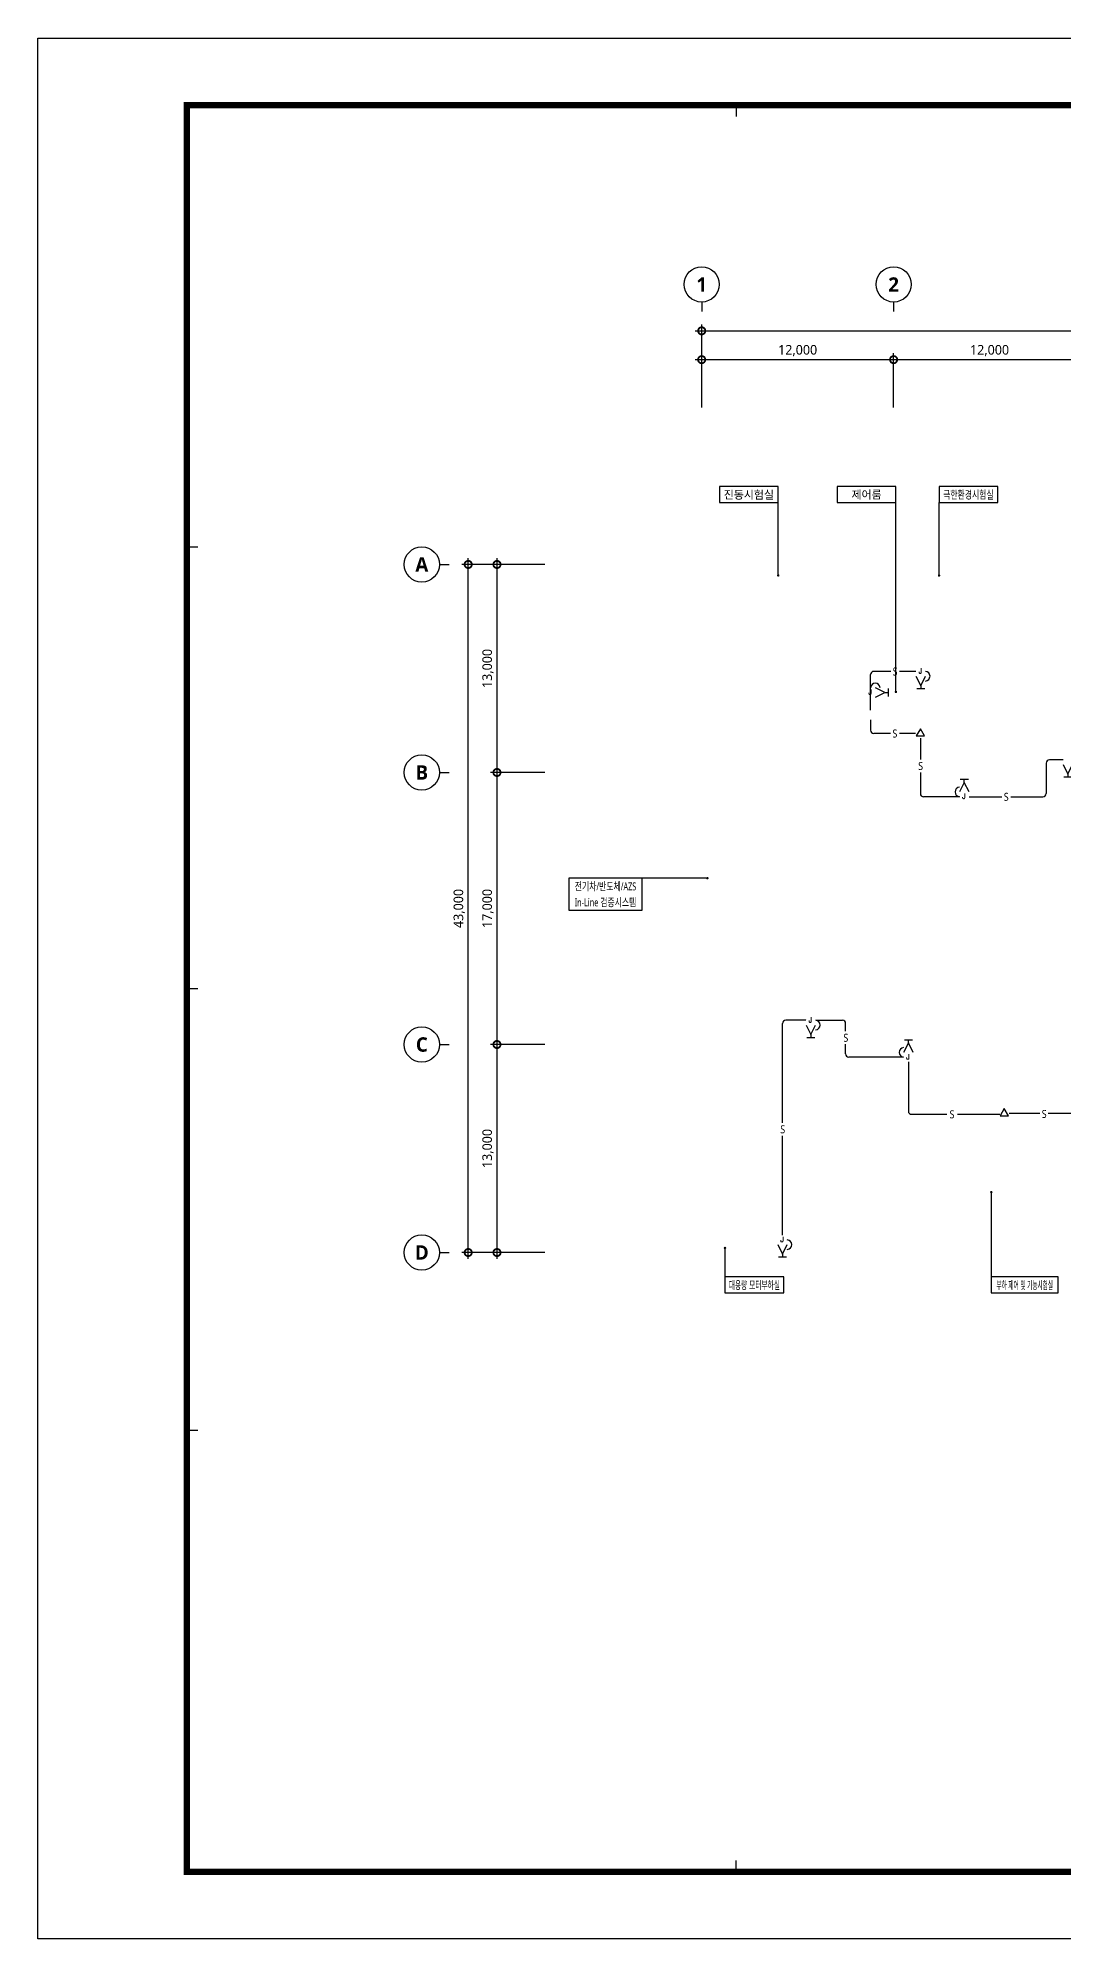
# Model space of a CAD drawing. Header units: millimetres. Extents: x -168200 to 336400, y 0 to 118800.
# Drawn here: x 0 to 64093, y 0 to 118800 of the extents above; entities that cross this region are included whole.
import ezdxf
from ezdxf.enums import TextEntityAlignment as Align

# ---------------------------------------------------------------- set-up
doc = ezdxf.new("R2010")
doc.units = ezdxf.units.MM
doc.header["$LTSCALE"] = 2000
doc.header["$PDMODE"] = 3
doc.header["$PDSIZE"] = -5
doc.layers.get('Defpoints').update_dxf_attribs({"color": 167})
for name, color, linetype in [('arch', 8, 'Continuous'), ('elec-box', 6, 'Continuous'), ('RACEWAY', 6, 'Continuous'), ('S', 4, 'Continuous'), ('SHT', 5, 'Continuous'), ('SYM', 3, 'Continuous'), ('SYM-BUB', 3, 'Continuous'), ('XR-SHEET(통신)$0$WD', 6, 'Continuous')]:
    doc.layers.add(name, color=color, linetype=linetype)
doc.styles.add('$0$스타일1', font='malgun.ttf')
doc.styles.add('GHS', font='malgun.ttf')
doc.styles.add('ROMANS', font='romans.shx', dxfattribs={"height": 10})
doc.styles.add('XR-SHEET$0$XR-SHEET$0$XR-SHEET$0$맑은고딕', font='malgun.ttf')
doc.styles.add('XR-SHEET$0$XR-SHEET$0$XREF-Form$0$맑은고딕', font='malgun.ttf')
doc.styles.add('XR-SHEET$0$XR-SHEET$0$XREF-Form$0$맑은고딕B', font='malgunbd.ttf')
doc.styles.add('스타일1', font='malgun.ttf')
doc.styles.add('스타일2', font='malgunbd.ttf')
doc.dimstyles.new('CJA', dxfattribs={"dimscale": 300, "dimtxt": 2.7, "dimasz": 1, "dimexe": 2, "dimexo": 3, "dimgap": 1, "dimtad": 1, "dimdec": 0, "dimzin": 1, "dimdsep": 46, "dimlunit": 6, "dimtxsty": '$0$스타일1', "dimblk": 'CJDOT', "dimcen": 0.09, "dimdle": 1, "dimclrd": 256, "dimclre": 256, "dimclrt": 3, "dimadec": 0, "dimazin": 0, "dimtfac": 1, "dimtdec": 0, "dimtix": 1, "dimtmove": 2, "dimatfit": 3, "dimldrblk": 'CJDOT', "dimfxl": 1, "dimtolj": 1, "dimtzin": 1, "dimarcsym": 0})
doc.dimstyles.new('DIM-QD 1', dxfattribs={"dimtxt": 3, "dimasz": 1.5, "dimexe": 1, "dimexo": 0, "dimgap": 1, "dimtad": 1, "dimdec": 3, "dimdsep": 46, "dimlunit": 6, "dimtxsty": '$0$스타일1', "dimblk1": 'ARCHTICK', "dimblk2": 'ARCHTICK', "dimsah": 1, "dimcen": 0, "dimclrd": 256, "dimclre": 256, "dimclrt": 3, "dimazin": 2, "dimtfac": 1, "dimtdec": 3, "dimtix": 1, "dimtmove": 2, "dimatfit": 3, "dimldrblk": 'ARCHTICK', "dimfxl": 1, "dimtolj": 1, "dimtzin": 0, "dimarcsym": 0})

# ---------------------------------------------------------------- blocks, each defined once
blk = doc.blocks.new('_DotSmall')
at = {"color": 0, "linetype": 'ByBlock', "const_width": 0.5}
blk.add_lwpolyline([(-0.0625, 0, 1), (0.0625, 0, 1)], format="xyb", close=True, dxfattribs=at)
blk = doc.blocks.new('*D3')
at = {"layer": 'arch', "color": 7, "lineweight": -2, "transparency": 16777216}
for p, q in [((31700, 85900), (26500, 85900)), ((26900, 42500), (26900, 86300)), ((31700, 42900), (26500, 42900))]:
    blk.add_line(p, q, dxfattribs=at)
at = {"layer": 'Defpoints', "color": 0, "transparency": 16777216}
for p in [(26900, 85900), (32300, 85900), (32300, 42900)]:
    blk.add_point(p, dxfattribs=at)
at = {"layer": 'arch', "color": 7, "lineweight": -2, "transparency": 16777216, "xscale": 900, "yscale": 900, "zscale": 900}
for p, rotation in [((26900, 85900), 90), ((26900, 42900), 270)]:
    blk.add_blockref('_DotSmall', p, dxfattribs=dict(at, rotation=rotation))
at = {"layer": 'arch', "color": 3, "transparency": 16777216, "insert": (26340, 64400), "char_height": 600, "attachment_point": 5, "rotation": 90, "style": '$0$스타일1'}
blk.add_mtext('\\A1;43,000', dxfattribs=at)
blk = doc.blocks.new('CJDOT')
blk.add_line((-2, 0), (2, 0))
at = {"const_width": 0.5}
blk.add_lwpolyline([(-0.25, 0, 1), (0.25, 0, 1)], format="xyb", close=True, dxfattribs=at)
blk = doc.blocks.new('*D4')
at = {"layer": 'arch', "color": 7, "lineweight": -2, "transparency": 16777216}
for p, q in [((31700, 85900), (28300, 85900)), ((28700, 86300), (28700, 72500)), ((31700, 72900), (28300, 72900))]:
    blk.add_line(p, q, dxfattribs=at)
at = {"layer": 'Defpoints', "color": 0, "transparency": 16777216}
for p in [(32300, 85900), (28700, 72900), (32300, 72900)]:
    blk.add_point(p, dxfattribs=at)
at = {"layer": 'arch', "color": 7, "lineweight": -2, "transparency": 16777216, "xscale": 900, "yscale": 900, "zscale": 900}
for p, rotation in [((28700, 85900), 90), ((28700, 72900), 270)]:
    blk.add_blockref('_DotSmall', p, dxfattribs=dict(at, rotation=rotation))
at = {"layer": 'arch', "color": 3, "transparency": 16777216, "insert": (28138, 79400), "char_height": 600, "attachment_point": 5, "rotation": 90, "style": '$0$스타일1'}
blk.add_mtext('\\A1;13,000', dxfattribs=at)
blk = doc.blocks.new('*D5')
at = {"layer": 'arch', "color": 7, "lineweight": -2, "transparency": 16777216}
for p, q in [((31700, 72900), (28300, 72900)), ((28700, 73300), (28700, 55500)), ((31700, 55900), (28300, 55900))]:
    blk.add_line(p, q, dxfattribs=at)
at = {"layer": 'Defpoints', "color": 0, "transparency": 16777216}
for p in [(32300, 72900), (28700, 55900), (32300, 55900)]:
    blk.add_point(p, dxfattribs=at)
at = {"layer": 'arch', "color": 7, "lineweight": -2, "transparency": 16777216, "xscale": 900, "yscale": 900, "zscale": 900}
for p, rotation in [((28700, 72900), 89.99999999999999), ((28700, 55900), 270)]:
    blk.add_blockref('_DotSmall', p, dxfattribs=dict(at, rotation=rotation))
at = {"layer": 'arch', "color": 3, "transparency": 16777216, "insert": (28138, 64400), "char_height": 600, "attachment_point": 5, "rotation": 90, "style": '$0$스타일1'}
blk.add_mtext('\\A1;17,000', dxfattribs=at)
blk = doc.blocks.new('*D6')
at = {"layer": 'arch', "color": 7, "lineweight": -2, "transparency": 16777216}
for p, q in [((31700, 55900), (28300, 55900)), ((28700, 56300), (28700, 42500)), ((31700, 42900), (28300, 42900))]:
    blk.add_line(p, q, dxfattribs=at)
at = {"layer": 'Defpoints', "color": 0, "transparency": 16777216}
for p in [(32300, 55900), (28700, 42900), (32300, 42900)]:
    blk.add_point(p, dxfattribs=at)
at = {"layer": 'arch', "color": 7, "lineweight": -2, "transparency": 16777216, "xscale": 900, "yscale": 900, "zscale": 900}
for p, rotation in [((28700, 55900), 89.99999999999999), ((28700, 42900), 270)]:
    blk.add_blockref('_DotSmall', p, dxfattribs=dict(at, rotation=rotation))
at = {"layer": 'arch', "color": 3, "transparency": 16777216, "insert": (28138, 49400), "char_height": 600, "attachment_point": 5, "rotation": 90, "style": '$0$스타일1'}
blk.add_mtext('\\A1;13,000', dxfattribs=at)
blk = doc.blocks.new('*D7')
at = {"layer": 'arch', "color": 7, "lineweight": -2, "transparency": 16777216}
for p, q in [((41100, 100500), (112900, 100500)), ((41500, 95700), (41500, 100900)), ((112500, 95700), (112500, 100900))]:
    blk.add_line(p, q, dxfattribs=at)
at = {"layer": 'Defpoints', "color": 0, "transparency": 16777216}
for p in [(112500, 100500), (41500, 95100), (112500, 95100)]:
    blk.add_point(p, dxfattribs=at)
at = {"layer": 'arch', "color": 7, "lineweight": -2, "transparency": 16777216, "xscale": 900, "yscale": 900, "zscale": 900, "rotation": 180}
blk.add_blockref('_DotSmall', (41500, 100500), dxfattribs=at)
at = {"layer": 'arch', "color": 7, "lineweight": -2, "transparency": 16777216, "xscale": 900, "yscale": 900, "zscale": 900}
blk.add_blockref('_DotSmall', (112500, 100500), dxfattribs=at)
at = {"layer": 'arch', "color": 3, "transparency": 16777216, "insert": (76500, 101062), "char_height": 600, "attachment_point": 5, "style": '스타일1'}
blk.add_mtext('\\A1;71,000', dxfattribs=at)
blk = doc.blocks.new('*D12')
at = {"layer": 'arch', "color": 7, "lineweight": -2, "transparency": 16777216}
for p, q in [((53100, 98700), (65900, 98700)), ((53500, 95700), (53500, 99100)), ((65500, 95700), (65500, 99100))]:
    blk.add_line(p, q, dxfattribs=at)
at = {"layer": 'Defpoints', "color": 0, "transparency": 16777216}
for p in [(65500, 98700), (53500, 95100), (65500, 95100)]:
    blk.add_point(p, dxfattribs=at)
at = {"layer": 'arch', "color": 7, "lineweight": -2, "transparency": 16777216, "xscale": 900, "yscale": 900, "zscale": 900, "rotation": 180}
blk.add_blockref('_DotSmall', (53500, 98700), dxfattribs=at)
at = {"layer": 'arch', "color": 7, "lineweight": -2, "transparency": 16777216, "xscale": 900, "yscale": 900, "zscale": 900}
blk.add_blockref('_DotSmall', (65500, 98700), dxfattribs=at)
at = {"layer": 'arch', "color": 3, "transparency": 16777216, "insert": (59500, 99262), "char_height": 600, "attachment_point": 5, "style": '스타일1'}
blk.add_mtext('\\A1;12,000', dxfattribs=at)
blk = doc.blocks.new('*D13')
at = {"layer": 'arch', "color": 7, "lineweight": -2, "transparency": 16777216}
for p, q in [((41100, 98700), (53900, 98700)), ((41500, 95700), (41500, 99100)), ((53500, 95700), (53500, 99100))]:
    blk.add_line(p, q, dxfattribs=at)
at = {"layer": 'Defpoints', "color": 0, "transparency": 16777216}
for p in [(53500, 98700), (41500, 95100), (53500, 95100)]:
    blk.add_point(p, dxfattribs=at)
at = {"layer": 'arch', "color": 7, "lineweight": -2, "transparency": 16777216, "xscale": 900, "yscale": 900, "zscale": 900, "rotation": 180}
blk.add_blockref('_DotSmall', (41500, 98700), dxfattribs=at)
at = {"layer": 'arch', "color": 7, "lineweight": -2, "transparency": 16777216, "xscale": 900, "yscale": 900, "zscale": 900}
blk.add_blockref('_DotSmall', (53500, 98700), dxfattribs=at)
at = {"layer": 'arch', "color": 3, "transparency": 16777216, "insert": (47500, 99262), "char_height": 600, "attachment_point": 5, "style": '스타일1'}
blk.add_mtext('\\A1;12,000', dxfattribs=at)
blk = doc.blocks.new('NEW_BUB')
at = {"layer": 'SYM-BUB', "color": 6}
blk.add_line((0, 3), (0, 0), dxfattribs=at)
blk.add_circle((0, 8.5), 5.5, dxfattribs=at)
at = {"layer": 'SYM-BUB', "color": 3, "style": '스타일2'}
blk.add_attdef('X', text='', height=4.5, dxfattribs=at).set_placement((0, 8.5), align=Align.MIDDLE)
blk = doc.blocks.new('XR-FORM-ET', base_point=(461, 408))
at = {"layer": 'Defpoints', "linetype": 'Continuous', "ltscale": 2}
for points in [[(147457, 84911), (163900, 84911)], [(147457, 84911), (163900, 84911)], [(147457, 83711), (163900, 83711)], [(147457, 83711), (163900, 83711)], [(147457, 82511), (163900, 82511)], [(147457, 82511), (163900, 82511)], [(147457, 81311), (163900, 81311)], [(147457, 81311), (163900, 81311)], [(147457, 80111), (163900, 80111)], [(147457, 80111), (163900, 80111)], [(147457, 78911), (163900, 78911)], [(147457, 78911), (163900, 78911)], [(147457, 77711), (163900, 77711)], [(147457, 77711), (163900, 77711)], [(147457, 76511), (163900, 76511)], [(147457, 76511), (163900, 76511)], [(147457, 75311), (163900, 75311)], [(147457, 75311), (163900, 75311)], [(147457, 74111), (163900, 74111)], [(147457, 74111), (163900, 74111)], [(147457, 72911), (163900, 72911)], [(147457, 72911), (163900, 72911)], [(147457, 71711), (163900, 71711)], [(147457, 71711), (163900, 71711)], [(147457, 70511), (163900, 70511)], [(147457, 70511), (163900, 70511)], [(147457, 69311), (163900, 69311)], [(147457, 69311), (163900, 69311)], [(147457, 68111), (163900, 68111)], [(147457, 68111), (163900, 68111)], [(147457, 66911), (163900, 66911)], [(147457, 66911), (163900, 66911)], [(147457, 65711), (163900, 65711)], [(147457, 65711), (163900, 65711)], [(147457, 64511), (163900, 64511)], [(147457, 64511), (163900, 64511)], [(147457, 63311), (163900, 63311)], [(147457, 63311), (163900, 63311)], [(147457, 62111), (163900, 62111)], [(147457, 62111), (163900, 62111)], [(147457, 60911), (163900, 60911)], [(147457, 60911), (163900, 60911)], [(147457, 59711), (163900, 59711)]]:
    blk.add_lwpolyline(points, dxfattribs=at)
for p in [(155200, 21417, -2754), (155200, 6600, -2754)]:
    blk.add_point(p, dxfattribs=at)
at = {"layer": 'SHT', "color": 171}
for p, q in [((43650, 114600), (43650, 113900)), ((78000, 114600), (78000, 113900)), ((112350, 114600), (112350, 113900)), ((9300, 87000), (10000, 87000)), ((146700, 87000), (146000, 87000)), ((9300, 59400), (10000, 59400)), ((146700, 59400), (146000, 59400)), ((9300, 31800), (10000, 31800)), ((146700, 31800), (146000, 31800)), ((43650, 4200), (43650, 4900)), ((78000, 4200), (78000, 4900)), ((112350, 4200), (112350, 4900))]:
    blk.add_line(p, q, dxfattribs=at)
at = {"layer": 'SHT'}
for p, q in [((163900, 59400), (146700, 59400)), ((163900, 48198), (146700, 48198)), ((149100, 48198), (149100, 31800)), ((160100, 48198), (160100, 31800)), ((163900, 46413), (146700, 46413)), ((163900, 44628), (146700, 44628)), ((163900, 42844), (146700, 42844)), ((163900, 41059), (146700, 41059)), ((163900, 39274), (146700, 39274)), ((163900, 37489), (146700, 37489)), ((163900, 35705), (146700, 35705)), ((146700, 33920), (163900, 33920)), ((146700, 31800), (163900, 31800)), ((146700, 25800), (163900, 25800)), ((155100, 16200), (155100, 9000)), ((146700, 14400), (155100, 14400)), ((146700, 12600), (163900, 12600)), ((146700, 10800), (155100, 10800)), ((146700, 9000), (163900, 9000))]:
    blk.add_line(p, q, dxfattribs=at)
blk.add_lwpolyline([(0, 118800), (168200, 118800), (168200, 0), (0, 0)], close=True, dxfattribs=at)
at = {"layer": 'SHT', "const_width": 400}
blk.add_lwpolyline([(9300, 114600), (163900, 114600), (163900, 4200), (9300, 4200)], close=True, dxfattribs=at)
at = {"layer": 'SHT'}
for points, const_width in [([(146700, 114600), (146700, 4200)], 160), ([(146700, 100800), (163900, 100800)], 114), ([(146700, 97200), (163900, 97200)], 114), ([(146700, 87000), (163900, 87000)], 114), ([(146700, 48198), (163900, 48198)], 114), ([(146700, 29400), (163900, 29400)], 114), ([(146700, 25800), (163900, 25800)], 160), ([(146700, 25800), (163900, 25800)], 140), ([(146700, 16200), (163900, 16200)], 160)]:
    blk.add_lwpolyline(points, dxfattribs=dict(at, const_width=const_width))
at = {"layer": 'SHT', "color": 7, "const_width": 140}
blk.add_lwpolyline([(147500, 89500), (147500, 87300)], dxfattribs=at)
at = {"layer": 'SHT', "linetype": 'Continuous', "ltscale": 2}
blk.add_lwpolyline([(147457, 59711), (163900, 59711)], dxfattribs=at)
at = {"layer": 'SHT', "linetype": 'Continuous', "flags": 128}
for points in [[(147937, 47949), (147097, 46700), (148777, 46700)], [(147937, 46165), (147097, 44915), (148777, 44915)], [(147937, 44380), (147097, 43131), (148777, 43131)], [(147937, 42595), (147097, 41346), (148777, 41346)], [(147937, 40810), (147097, 39561), (148777, 39561)], [(147937, 39026), (147097, 37776), (148777, 37776)], [(147937, 37241), (147097, 35992), (148777, 35992)], [(147937, 35456), (147097, 34207), (148777, 34207)]]:
    blk.add_lwpolyline(points, close=True, dxfattribs=at)
at = {"layer": 'XR-SHEET(통신)$0$WD', "color": 4}
for p, q in [((130248, 15590), (130248, 15367)), ((130248, 15590), (131366, 15590)), ((131366, 15590), (131366, 15367)), ((131641, 15594), (132187, 15864)), ((132077, 15810), (131805, 15443)), ((131805, 15443), (132351, 15713)), ((131805, 15443), (131956, 15552)), ((131833, 15480), (131983, 15589)), ((131861, 15518), (132011, 15626)), ((131879, 15479), (131928, 15515)), ((131888, 15555), (132038, 15664)), ((132187, 15864), (131915, 15497)), ((131916, 15592), (132066, 15701)), ((131943, 15629), (132093, 15738)), ((131971, 15667), (132121, 15775)), ((131999, 15704), (132149, 15813)), ((132026, 15741), (132176, 15850)), ((132054, 15778), (132141, 15842)), ((130248, 15367), (130472, 15367)), ((130248, 14493), (130248, 14270)), ((130248, 14493), (130260, 14493)), ((130248, 14270), (130807, 14270)), ((130472, 15367), (130472, 14705)), ((130903, 14284), (130903, 14270)), ((130903, 14270), (131421, 14270)), ((131142, 15367), (131142, 14605)), ((131142, 15367), (131589, 15367)), ((131421, 14780), (131701, 14270)), ((131421, 14780), (131421, 14270)), ((131589, 15367), (131701, 15032)), ((131701, 15032), (131812, 15367)), ((131980, 14780), (131701, 14270)), ((132259, 15367), (131812, 15367)), ((131980, 14780), (131980, 14270)), ((131980, 14270), (132259, 14270)), ((132259, 15367), (132259, 14270)), ((130153, 8405), (130153, 8181)), ((130153, 8405), (131270, 8405)), ((131270, 8405), (131270, 8181)), ((131545, 8409), (132092, 8679)), ((131982, 8625), (131710, 8257)), ((131710, 8257), (132256, 8527)), ((131710, 8257), (131860, 8366)), ((131738, 8295), (131888, 8404)), ((131765, 8332), (131915, 8441)), ((131784, 8294), (131833, 8329)), ((131793, 8369), (131943, 8478)), ((132092, 8679), (131819, 8311)), ((131820, 8407), (131971, 8515)), ((131848, 8444), (131998, 8553)), ((131876, 8481), (132026, 8590)), ((131903, 8518), (132053, 8627)), ((131931, 8556), (132081, 8664)), ((131958, 8593), (132046, 8656)), ((130153, 8181), (130377, 8181)), ((130153, 7308), (130153, 7084)), ((130153, 7308), (130164, 7308)), ((130377, 8181), (130377, 7520)), ((131047, 8181), (131047, 7419)), ((131047, 8181), (131494, 8181)), ((131326, 7595), (131605, 7084)), ((131326, 7595), (131326, 7084)), ((131494, 8181), (131605, 7846)), ((131605, 7846), (131717, 8181)), ((131885, 7595), (131605, 7084)), ((132164, 8181), (131717, 8181)), ((131885, 7595), (131885, 7084)), ((132164, 8181), (132164, 7084)), ((130153, 7084), (130712, 7084)), ((130808, 7098), (130808, 7084)), ((130808, 7084), (131326, 7084)), ((131885, 7084), (132164, 7084))]:
    blk.add_line(p, q, dxfattribs=at)
for centre, radius in [((130260, 14705), 212), ((130807, 14605), 335), ((130164, 7520), 212), ((130712, 7419), 335)]:
    blk.add_arc(centre, radius, 270, 0, dxfattribs=at)
at = {"layer": 'SHT', "color": 9, "style": 'XR-SHEET$0$XR-SHEET$0$XREF-Form$0$맑은고딕'}
for s, p in [('PROJECT TITLE', (147180, 114000)), ('PROJECT NUMBER', (147180, 100200)), ('DESIGN CONSULTANT', (147180, 96600)), ('NOTES', (147180, 86400)), ('KEY PLAN', (147180, 58800)), ('BUILDING NAME', (147180, 28800)), ('DRAWING TITLE', (147180, 25200)), ('DRAWN', (147180, 15600)), ('SCALE', (155580, 15600)), ('CHECK 1', (147180, 13800)), ('CHECK 2', (147180, 12000)), ('DATE', (155580, 12000)), ('APPR', (147180, 10200)), ('DRAWING NO.', (147180, 8400))]:
    blk.add_text(s, height=300, dxfattribs=at).set_placement(p, align=Align.MIDDLE_LEFT)
at = {"layer": 'SHT', "color": 3}
for s, height, style, p in [('LS Electric', 1400, 'XR-SHEET$0$XR-SHEET$0$XR-SHEET$0$맑은고딕', (155300, 109174)), ('R-Center 구축', 1400, 'XR-SHEET$0$XR-SHEET$0$XR-SHEET$0$맑은고딕', (155300, 106374)), ('GAUN ', 600, 'XR-SHEET$0$XR-SHEET$0$XREF-Form$0$맑은고딕B', (150686, 91400)), ('안 동 식', 540, 'XR-SHEET$0$XR-SHEET$0$XREF-Form$0$맑은고딕', (151865, 13467)), ('이 은 진', 540, 'XR-SHEET$0$XR-SHEET$0$XREF-Form$0$맑은고딕', (151865, 11667)), ('2024.04', 600, 'XR-SHEET$0$XR-SHEET$0$XREF-Form$0$맑은고딕', (159471, 10601)), ('정 용 재', 540, 'XR-SHEET$0$XR-SHEET$0$XREF-Form$0$맑은고딕', (151865, 9867))]:
    blk.add_text(s, height=height, dxfattribs=dict(at, style=style)).set_placement(p, align=Align.MIDDLE_CENTER)
at = {"layer": 'SHT', "style": 'XR-SHEET$0$XR-SHEET$0$XR-SHEET$0$맑은고딕'}
blk.add_text('624001', height=1200, dxfattribs=at).set_placement((155300, 99000), align=Align.MIDDLE_CENTER)
at = {"layer": 'SHT', "color": 2, "style": 'XR-SHEET$0$XR-SHEET$0$XREF-Form$0$맑은고딕B'}
blk.add_text('가 운 건 축', height=2000, dxfattribs=at).set_placement((155300, 93700), align=Align.MIDDLE_CENTER)
at = {"layer": 'SHT', "color": 7, "style": 'XR-SHEET$0$XR-SHEET$0$XREF-Form$0$맑은고딕'}
blk.add_text('l Architects & Engineers', height=600, dxfattribs=at).set_placement((156577, 91400), align=Align.MIDDLE_CENTER)
at = {"layer": 'SHT', "color": 7, "style": 'XR-SHEET$0$XR-SHEET$0$XREF-Form$0$맑은고딕', "width": 0.9}
blk.add_text('서울시 강남구 언주로 141길 6. 5층 (논현동, 백향빌딩)', height=500, dxfattribs=at).set_placement((147800, 89250), align=Align.MIDDLE_LEFT)
at = {"layer": 'SHT', "color": 7, "style": 'XR-SHEET$0$XR-SHEET$0$XREF-Form$0$맑은고딕'}
for s, p in [('Tel:82-2-3443-7799  Fax:82-2-3443-3807', (147800, 88350)), ('www.gaun.co.kr', (147800, 87650))]:
    blk.add_text(s, height=500, dxfattribs=at).set_placement(p, align=Align.MIDDLE_LEFT)
at = {"layer": 'SHT', "color": 9, "style": 'XR-SHEET$0$XR-SHEET$0$XREF-Form$0$맑은고딕'}
for s, height, p in [('NO.', 300, (147900, 32860)), ('D E S C R I P T I O N ', 300, (154600, 32860)), ('DATE', 300, (162000, 32860)), ('ISSUES & REVISIONS', 480, (155300, 30600))]:
    blk.add_text(s, height=height, dxfattribs=at).set_placement(p, align=Align.MIDDLE_CENTER)
at = {"layer": 'XR-SHEET(통신)$0$WD', "color": 4, "style": 'GHS'}
for s, width, p, p2 in [('전력시설물종합설계업 제서울 E-1-055호', 0.91927, (130104, 17826), (144006, 17826)), ('전기.정보통신 설계.감리 및 소방설계', 1.013777, (130104, 16045), (143963, 16045)), ('엔지니어링 활동주체 제06-378호', 1.128043, (130104, 16936), (144006, 16936)), ('엔지니어링활동주체신고증 신고번호:제 06-378호', 0.764554, (130009, 9750), (144006, 9750)), ('기술부분:통신·정보처리,전문분야:정보통신', 0.894617, (130009, 8859), (144006, 8859)), ('통신선로산업기사    김     근    식', 1.084493, (130009, 6039), (144006, 6039))]:
    blk.add_text(s, height=595.76, dxfattribs=dict(at, width=width)).set_placement(p, p2, align=Align.FIT)
for s, height, p in [('(주) 정 명 기 술 단', 992.94, (144006, 14644)), ('이       정       환', 595.76, (144006, 13225)), ('(주) 정 명 기 술 단', 992.94, (144006, 7459))]:
    blk.add_text(s, height=height, dxfattribs=at).set_placement(p, align=Align.RIGHT)
blk.add_text('대표ㆍ기술사 ', height=595.8, dxfattribs=at).set_placement((130182, 13225))
blk = doc.blocks.new('TT22')
blk.add_wipeout([(0, -150), (57, -139), (106, -106), (139, -57), (150, 0), (139, 57), (106, 106), (57, 139), (0, 150), (-57, 139), (-106, 106), (-139, 57), (-150, 0), (-139, -57), (-106, -106), (-57, -139)]).dxf.layer = 'SYM'
at = {"layer": 'SYM'}
blk.add_lwpolyline([(130, -75), (-130, -75), (0, 150), (130, -75)], close=True, dxfattribs=at)
blk = doc.blocks.new('B19')
at = {"layer": 'SYM', "linetype": 'Continuous'}
for p, q in [((287, 147), (287, -150)), ((175, 0), (287, 0))]:
    blk.add_line(p, q, dxfattribs=at)
at = {"linetype": 'Continuous'}
blk.add_wipeout([(-175, 175), (175, 175), (175, -175), (-175, -175)], dxfattribs=at).dxf.layer = 'SYM'
at = {"layer": 'SYM', "linetype": 'Continuous'}
for p, q in [((175, 0), (-175, 175)), ((-175, -175), (175, 0))]:
    blk.add_line(p, q, dxfattribs=at)
blk = doc.blocks.new('E18')
blk.add_wipeout([(1.5, 0), (1.3, 0.75), (0.75, 1.3), (0, 1.5), (-0.75, 1.3), (-1.3, 0.75), (-1.5, 0), (-1.3, -0.75), (-0.75, -1.3), (0, -1.5), (0.75, -1.3), (1.3, -0.75)]).dxf.layer = 'SYM'
at = {"layer": 'SYM', "style": 'ROMANS'}
blk.add_text('J', height=1.65, dxfattribs=at).set_placement((-0.69, -0.67))
blk = doc.blocks.new('_ARCHTICK')
at = {"color": 0, "linetype": 'ByBlock', "const_width": 0.15}
blk.add_lwpolyline([(-0.5, -0.5), (0.5, 0.5)], dxfattribs=at)

msp = doc.modelspace()

# ---------------------------------------------------------------- linework, layer by layer
at = {"layer": 'S'}
for p, q in [((53324.4, 79216.7), (52258.3, 79216.7)), ((52058.3, 76190), (52058.3, 75537.5)), ((53311.9, 75337.5), (52258.3, 75337.5)), ((55175, 72903.4), (55175, 71583.3)), ((63040.3, 73491.7), (63040.3, 71583.3)), ((60820.9, 71383.3), (62840.3, 71383.3)), ((46553.5, 51005.6), (46553.5, 57216.7)), ((50500.8, 56726.4), (50500.8, 57216.7)), ((50500.8, 55308.3), (50500.8, 55918.1))]:
    msp.add_line(p, q, dxfattribs=at)
msp.add_lwpolyline([(64753.3, 54808.3), (64753.3, 51795.3, -0.41421356), (64553.3, 51595.3), (63167.9, 51595.3)], format="xyb", dxfattribs=at)
for centre, start, end in [((52258.3, 79016.7), 90, 180), ((52258.3, 75537.5), 180, 270), ((63240.3, 73491.7), 90, 180), ((55375, 71583.3), 180, 270), ((62840.3, 71583.3), 270, 360), ((46753.5, 57216.7), 90, 180), ((50300.8, 57216.7), 360, 90), ((50700.8, 55308.3), 180, 270)]:
    msp.add_arc(centre, 200, start, end, dxfattribs=at)

# ---------------------------------------------------------------- block references
at = {"layer": 'arch', "xscale": 200.0000000000001, "yscale": 200.0000000000001, "zscale": 200.0000000000001}
for p, values in [((41500, 101700), {'X': '1'}), ((53500, 101700), {'X': '2'})]:
    msp.add_blockref('NEW_BUB', p, dxfattribs=at).add_auto_attribs(values)
at = {"layer": 'arch'}
ref = msp.add_blockref('NEW_BUB', (25700, 85900), dxfattribs=dict(at, xscale=200.0000000000001, yscale=200.0000000000001, zscale=200.0000000000001, rotation=90))
ref.add_attrib('X', 'A', dxfattribs={"layer": 'SYM-BUB', "color": 3, "height": 900, "style": '스타일2'}).set_placement((24000, 85900), align=Align.MIDDLE)
ref = msp.add_blockref('NEW_BUB', (25700, 72900), dxfattribs=dict(at, xscale=200.0000000000001, yscale=200.0000000000001, zscale=200.0000000000001, rotation=90))
ref.add_attrib('X', 'B', dxfattribs={"layer": 'SYM-BUB', "color": 3, "height": 900, "style": '스타일2'}).set_placement((24000, 72900), align=Align.MIDDLE)
ref = msp.add_blockref('NEW_BUB', (25700, 55900), dxfattribs=dict(at, xscale=200.0000000000001, yscale=200.0000000000001, zscale=200.0000000000001, rotation=90))
ref.add_attrib('X', 'C', dxfattribs={"layer": 'SYM-BUB', "color": 3, "height": 900, "style": '스타일2'}).set_placement((24000, 55900), align=Align.MIDDLE)
ref = msp.add_blockref('NEW_BUB', (25700, 42900), dxfattribs=dict(at, xscale=200.0000000000001, yscale=200.0000000000001, zscale=200.0000000000001, rotation=90))
ref.add_attrib('X', 'D', dxfattribs={"layer": 'SYM-BUB', "color": 3, "height": 900, "style": '스타일2'}).set_placement((24000, 42900), align=Align.MIDDLE)
at = {"layer": 'S'}
msp.add_blockref('XR-FORM-ET', (461, 408.4), dxfattribs=at)

# ---------------------------------------------------------------- texts
at = {"layer": 'SYM', "style": 'GHS', "width": 0.85}
for p in [(53594.4, 79214.1), (53581.9, 75334.9), (55190.3, 73307.8), (60544, 71380.7), (50516.1, 56322.4), (57152.6, 51537.9), (62916.4, 51560.8), (46568.8, 50601.6)]:
    msp.add_text('S', height=500, dxfattribs=at).set_placement(p, align=Align.MIDDLE_CENTER)

# ---------------------------------------------------------------- dimensions: what is measured, and where the dimension line sits
at = {"layer": 'arch'}
dim = msp.add_linear_dim(base=(112500, 100500), p1=(41500, 95100), p2=(112500, 95100), angle=180, dimstyle='CJA', override={"dimscale": 200, "dimtxt": 3, "dimasz": 4.5, "dimtxsty": '스타일1', "dimblk1": 'DotSmall', "dimblk2": 'DotSmall', "dimsah": 1, "dimdle": 2, "dimclrd": 7, "dimclre": 7}, dxfattribs=at)
dim.commit()
dim.dimension.update_dxf_attribs({"geometry": '*D7', "text_midpoint": (76500, 101062), "dimtype": 128})
for base, p1, p2, picture, middle in [((53500, 98700), (41500, 95100), (53500, 95100), '*D13', (47500, 99262)), ((65500, 98700), (53500, 95100), (65500, 95100), '*D12', (59500, 99262))]:
    dim = msp.add_linear_dim(base=base, p1=p1, p2=p2, dimstyle='CJA', override={"dimscale": 200, "dimtxt": 3, "dimasz": 4.5, "dimtxsty": '스타일1', "dimblk1": 'DotSmall', "dimblk2": 'DotSmall', "dimsah": 1, "dimdle": 2, "dimclrd": 7, "dimclre": 7}, dxfattribs=at)
    dim.commit()
    dim.dimension.update_dxf_attribs({"geometry": picture, "text_midpoint": middle})
for base, p1, p2, angle, picture, middle in [((26900, 85900), (32300, 42900), (32300, 85900), 270, '*D3', (26339.7, 64400)), ((28700, 72900), (32300, 85900), (32300, 72900), 90, '*D4', (28138, 79400)), ((28700, 55900), (32300, 72900), (32300, 55900), 270, '*D5', (28138, 64400)), ((28700, 42900), (32300, 55900), (32300, 42900), 270, '*D6', (28138, 49400))]:
    dim = msp.add_linear_dim(base=base, p1=p1, p2=p2, angle=angle, dimstyle='CJA', override={"dimscale": 200, "dimtxt": 3, "dimasz": 4.5, "dimblk1": 'DotSmall', "dimblk2": 'DotSmall', "dimsah": 1, "dimdle": 2, "dimclrd": 7, "dimclre": 7}, dxfattribs=at)
    dim.commit()
    dim.dimension.update_dxf_attribs({"geometry": picture, "text_midpoint": middle})

# ---------------------------------------------------------------- leaders
at = {"layer": 'elec-box'}
for points in [[(46285.6, 85213.2), (46285.6, 89738), (46285.6, 89770.5)], [(56341, 85213.2), (56341, 89738), (56341, 89770.5)], [(41862.3, 66294.5), (37804.7, 66294.5), (37772.2, 66294.5)], [(59610.6, 46673.5), (59610.6, 41405.4), (59610.6, 41372.9)], [(42957.4, 43184.5), (42957.4, 41405.4), (42957.4, 41372.9)]]:
    msp.add_leader(points, dimstyle='DIM-QD 1', override={"dimscale": 100, "dimasz": 1.5, "dimtad": 0, "dimclrd": 6, "dimldrblk": 'DOT'}, dxfattribs=at)

# ---------------------------------------------------------------- next in the draw order: block references
at = {"layer": 'RACEWAY', "xscale": 1.714285714285714, "yscale": 1.714285714285714, "zscale": 1.714285714285714}
for p, rotation in [((55200, 78616.7), 270), ((57917.2, 71983.3), 89.99999999999999), ((64392.7, 73091.7), 270), ((48323.8, 56816.7), 270), ((54426.3, 55708.3), 89.99999999999999), ((46553.5, 43091.7), 270)]:
    msp.add_blockref('B19', p, dxfattribs=dict(at, rotation=rotation))
msp.add_blockref('B19', (52658.3, 77899.4), dxfattribs=at)
at = {"layer": 'SYM', "xscale": -2, "yscale": 2, "zscale": 2}
for p in [(55175, 75337.5), (60422.3, 51595.3, -1387.6)]:
    msp.add_blockref('TT22', p, dxfattribs=at)

# ---------------------------------------------------------------- next in the draw order: wipeouts: each hides what was drawn before it
at = {"color": 6}
for points in [[(42615.4, 90770.5), (46285.6, 90770.5), (46285.6, 89770.5), (42615.4, 89770.5)], [(56341, 90770.5), (60011.2, 90770.5), (60011.2, 89770.5), (56341, 89770.5)], [(33202, 66294.5), (37772.2, 66294.5), (37772.2, 64294.5), (33202, 64294.5)], [(42957.4, 41372.9), (46627.6, 41372.9), (46627.6, 40372.9), (42957.4, 40372.9)], [(59610.6, 41372.9), (63780.8, 41372.9), (63780.8, 40372.9), (59610.6, 40372.9)]]:
    msp.add_wipeout(points, dxfattribs=at).dxf.layer = 'elec-box'

# ---------------------------------------------------------------- next in the draw order: linework, layer by layer
at = {"layer": 'elec-box', "color": 6}
for points in [[(42615.4, 89770.5), (46285.6, 89770.5), (46285.6, 90770.5), (42615.4, 90770.5)], [(56341, 89770.5), (60011.2, 89770.5), (60011.2, 90770.5), (56341, 90770.5)], [(33202, 64294.5), (37772.2, 64294.5), (37772.2, 66294.5), (33202, 66294.5)], [(42957.4, 40372.9), (46627.6, 40372.9), (46627.6, 41372.9), (42957.4, 41372.9)], [(59610.6, 40372.9), (63780.8, 40372.9), (63780.8, 41372.9), (59610.6, 41372.9)]]:
    msp.add_lwpolyline(points, close=True, dxfattribs=at)
at = {"layer": 'S'}
for p, q in [((54875, 75337.5), (53858.8, 75337.5)), ((55175, 75037.5), (55175, 73711.8)), ((64092.7, 73691.7), (63240.3, 73691.7)), ((48023.8, 57416.7), (46753.5, 57416.7)), ((48623.8, 57416.7), (50300.8, 57416.7))]:
    msp.add_line(p, q, dxfattribs=at)
for points in [[(57498.2, 51537.9), (60133.7, 51537.9)], [(62646.9, 51595.3), (60722.3, 51595.3)]]:
    msp.add_lwpolyline(points, dxfattribs=at)
msp.add_arc((48599.3, 57116.7), 301, 274.670081, 85.329919, dxfattribs=at)

# ---------------------------------------------------------------- next in the draw order: block references
at = {"layer": 'S', "xscale": 200, "yscale": 200, "zscale": 200}
for p in [(55200, 79216.7), (52058.3, 77899.4), (57917.2, 71383.3), (54426.3, 55108.3), (46553.5, 43691.7)]:
    msp.add_blockref('E18', p, dxfattribs=at)

# ---------------------------------------------------------------- next in the draw order: texts
at = {"layer": 'elec-box', "color": 3, "style": 'GHS'}
msp.add_text('진동시험실', height=500, dxfattribs=at).set_placement((44450.5, 90270.5), align=Align.MIDDLE)
for s, width, p in [('극한환경시험실', 0.7, (58176.1, 90270.5)), ('전기차/반도체/AZS', 0.7, (35487.1, 65794.5)), ('In-Line 검증시스템', 0.7, (35487.1, 64794.5)), ('대용량 모터부하실', 0.6, (44792.5, 40872.9)), ('부하 제어 및 기능시험실', 0.5, (61695.7, 40872.9))]:
    msp.add_text(s, height=500, dxfattribs=dict(at, width=width)).set_placement(p, align=Align.MIDDLE)

# ---------------------------------------------------------------- next in the draw order: leaders
at = {"layer": 'elec-box'}
msp.add_leader([(53646.4, 77932.2), (53646.4, 89738), (53646.4, 89770.5)], dimstyle='DIM-QD 1', override={"dimscale": 100, "dimasz": 1.5, "dimtad": 0, "dimclrd": 6, "dimldrblk": 'DOT'}, dxfattribs=at)

# ---------------------------------------------------------------- next in the draw order: linework, layer by layer
at = {"layer": 'S'}
for p, q in [((52058.3, 76790), (52058.3, 79016.7)), ((54900, 79216.7), (53871.3, 79216.7)), ((57617.2, 71383.3), (55375, 71383.3)), ((58217.2, 71383.3), (60274, 71383.3)), ((54126.3, 55108.3), (50700.8, 55108.3)), ((46553.5, 43991.7), (46553.5, 50197.3))]:
    msp.add_line(p, q, dxfattribs=at)
msp.add_lwpolyline([(54426.3, 54808.3), (54426.3, 51737.9, 0.41421356), (54626.3, 51537.9), (56825.1, 51537.9)], format="xyb", dxfattribs=at)
for centre, start, end in [((52358.3, 78174.9), 4.670081, 175.329919), ((55475.5, 78916.7), 274.670081, 85.329919), ((57641.7, 71683.3), 94.670081, 265.329919), ((54150.8, 55408.3), 94.670081, 265.329919), ((46829, 43391.7), 274.670081, 85.329919)]:
    msp.add_arc(centre, 301, start, end, dxfattribs=at)

# ---------------------------------------------------------------- next in the draw order: block references
at = {"layer": 'S', "xscale": 200, "yscale": 200, "zscale": 200}
msp.add_blockref('E18', (48323.8, 57416.7), dxfattribs=at)

# ---------------------------------------------------------------- next in the draw order: wipeouts: each hides what was drawn before it
at = {"color": 6}
msp.add_wipeout([(49976.2, 90770.5), (53646.4, 90770.5), (53646.4, 89770.5), (49976.2, 89770.5)], dxfattribs=at).dxf.layer = 'elec-box'

# ---------------------------------------------------------------- next in the draw order: linework, layer by layer
at = {"layer": 'elec-box', "color": 6}
msp.add_lwpolyline([(49976.2, 89770.5), (53646.4, 89770.5), (53646.4, 90770.5), (49976.2, 90770.5)], close=True, dxfattribs=at)

# ---------------------------------------------------------------- next in the draw order: texts
at = {"layer": 'elec-box', "color": 3, "style": 'GHS'}
msp.add_text('제어룸', height=500, dxfattribs=at).set_placement((51811.3, 90270.5), align=Align.MIDDLE)

doc.saveas('drawing.dxf')
